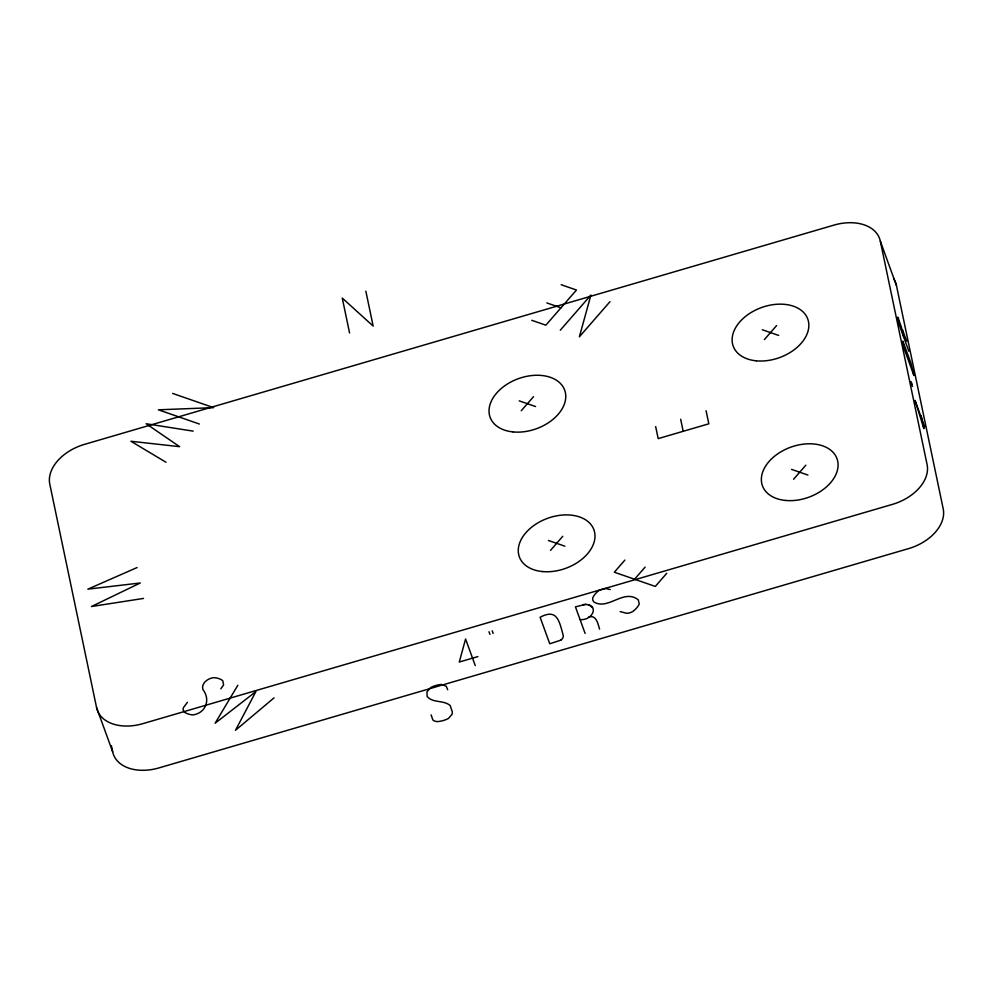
<?xml version="1.0" encoding="UTF-8"?>
<svg xmlns="http://www.w3.org/2000/svg" width="993" height="993" viewBox="0 0 993 993"><rect width="100%" height="100%" fill="white"/><g stroke="black" fill="none" stroke-linecap="round" stroke-linejoin="round"><path stroke-width="1.49" d="M908.843 351.212L899.161 324.637L897.858 317.326L901.445 327.181L903.829 337.446M237.811 685.294L215.133 723.214L255.896 691.562L235.502 730.277L274.056 697.856M187.441 702.287L183.382 707.699A8.49 5.685 -20 0 0 184.239 711.919A19.512 13.083 -20 0 0 192.927 714.923C205.563 713.197 210.95 699.854 202.895 689.552C200.946 683.147 208.406 677.896 214.091 677.66A19.512 13.083 -20 0 1 222.78 680.677L223.586 684.909L220.831 688.857M560.288 330.185L590.934 295.033L579.378 336.813L610.012 301.649M521.263 410.73L533.526 396.666M550.507 550.358L562.758 536.294M764.349 339.618L776.613 325.555M624.882 560.089L614.319 572.216L655.293 586.429L666.762 573.271M634.552 579.229L645.115 567.115M793.593 479.247L805.844 465.183M137.071 567.562L87.843 589.159L140.298 582.978L91.48 606.512L143.526 598.431M585.87 604.253L575.443 606.872L585.113 633.435M580.098 619.669C594.273 620.526 599.648 602.577 582.941 604.675M477.918 656.584L459.275 662.046L465.58 639.008L475.237 665.546M588.551 617.162C596.259 614.22 597.985 623.976 599.586 629.165M193.163 431.136L146.157 423.75L179.609 446.676L130.902 441.252L166.017 462.266M762.289 329.75L778.673 335.435M561.169 284.718L576.486 290.03L545.852 325.183L531.727 320.292M546.845 302.927L560.983 307.83M791.52 469.379L807.917 475.064M519.202 400.862L535.587 406.547M172.658 393.427L213.632 407.639L158.383 409.811L199.357 424.011M548.434 540.49L564.831 546.175M610.223 589.557L605.432 588.489L599.313 590.227A19.512 13.083 -20 0 0 592.821 597.674L592.672 599.958L593.752 601.895C608.088 610.894 623.765 588.141 638.313 599.884L639.231 604.067A19.512 13.083 -20 0 1 632.74 611.514A8.49 5.685 -20 0 1 626.633 613.289L620.153 611.601M588.638 604.625L592.312 607.48M897.871 317.363L898.479 318.393M880.332 241.187L896.431 285.438L943.213 508.85A42.314 28.375 -20 0 1 908.545 548.62L159.041 767.887A42.314 28.375 -20 0 1 112.668 751.813L96.569 707.562L49.787 484.15A42.314 28.375 -20 0 1 84.455 444.38L833.959 225.113A42.314 28.375 -20 0 1 880.332 241.187L927.102 464.587A42.314 28.375 -20 0 1 892.446 504.37L142.93 723.636A42.314 28.375 -20 0 1 96.569 707.562M906.733 341.182L902.389 329.688L902.587 331.575M911.028 381.573L911.984 384.179M911.487 383.77L912.443 386.376M924.682 426.903L915.025 400.365L923.912 428.666L921.219 415.819M492.193 630.828L493.149 633.435M489.003 631.759L489.959 634.366M706.085 410.754L708.828 423.8L658.185 438.621L655.665 426.58M680.664 419.269L683.184 431.31M365.846 291.172L373.157 326.076L342.262 298.061L349.573 332.978M447.694 689.763L446.254 686.213L441.364 684.45A19.512 13.083 -20 0 0 430.627 687.59L426.953 691.86L427.139 696.403C432.638 703.329 443.871 699.842 450.201 705.589L452.311 711.82L452.125 714.215L448.476 718.448A19.512 13.083 -20 0 1 437.739 721.588A8.49 5.685 -20 0 1 432.811 719.863L431.111 714.848M111.415 745.78L112.668 751.813M897.833 317.971L898.082 319.473M893.539 278.623A42.314 28.375 -20 0 1 896.431 285.438M902.873 341.307L904.275 349.039L913.945 375.577L910.842 362.83L902.873 341.307M560.809 640.162L549.762 643.774L540.105 617.249C556.601 608.473 559.121 619.967 563.056 634.862A6.492 4.791 -11.8 0 1 560.809 640.162M513.145 431.93A39.67 26.6 -20 0 0 565.377 392.595A39.67 26.6 -20 0 0 503.65 386.587A39.67 26.6 -20 0 0 513.145 431.93M785.475 500.447A39.67 26.6 -20 0 0 837.695 461.112A39.67 26.6 -20 0 0 775.98 455.104A39.67 26.6 -20 0 0 785.475 500.447M756.232 360.819A39.67 26.6 -20 0 0 808.463 321.484A39.67 26.6 -20 0 0 746.736 315.476A39.67 26.6 -20 0 0 756.232 360.819M542.389 571.558A39.67 26.6 -20 0 0 594.608 532.223A39.67 26.6 -20 0 0 532.893 526.216A39.67 26.6 -20 0 0 542.389 571.558"/></g></svg>
